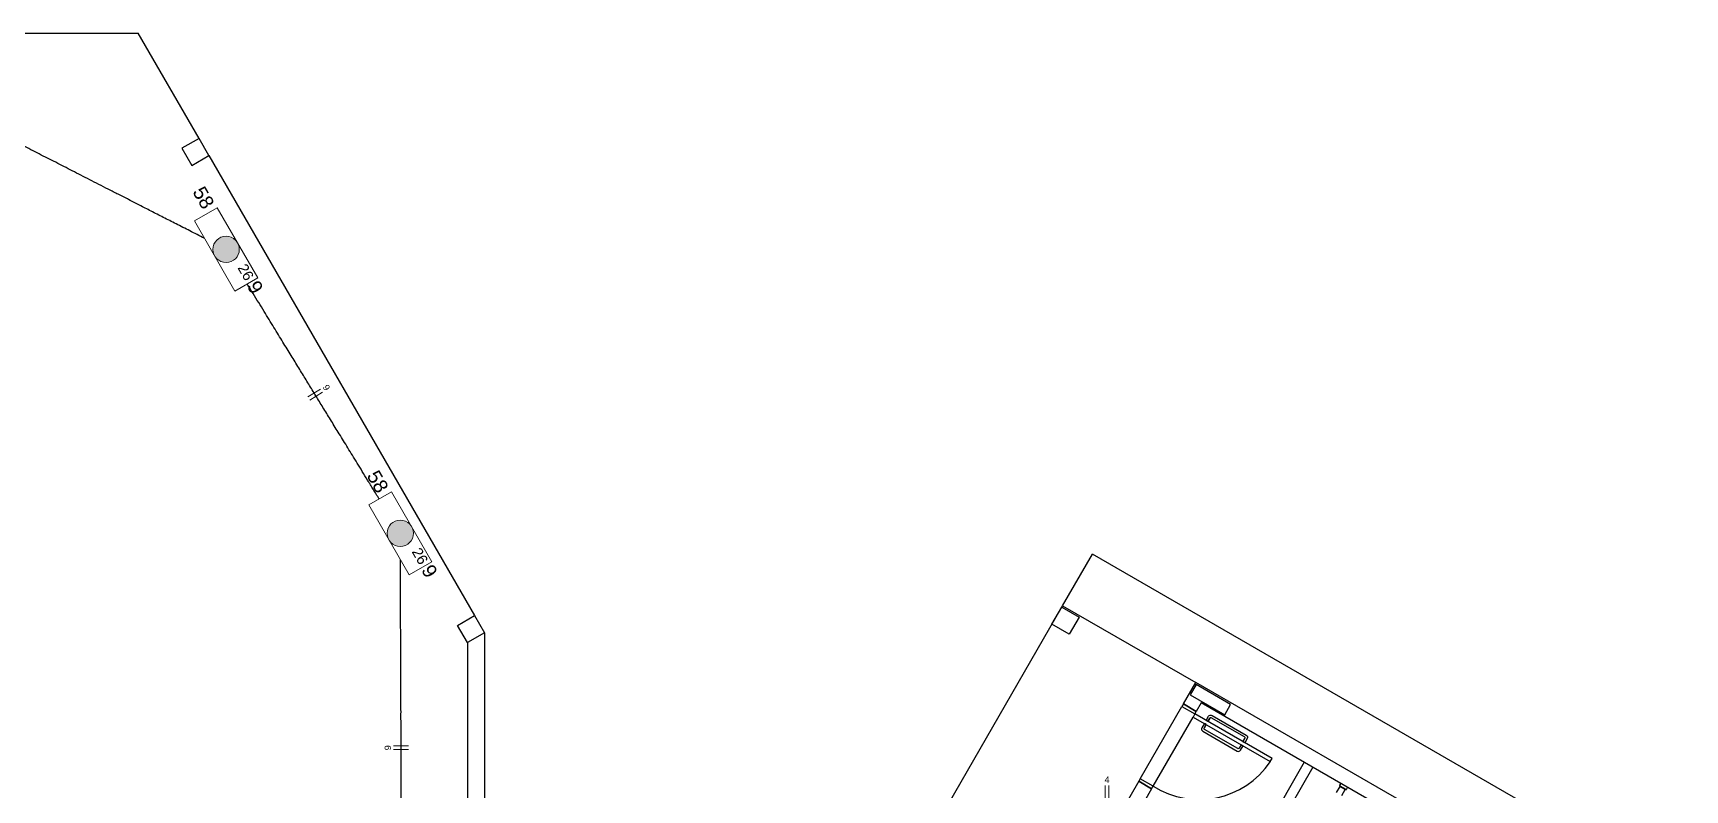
# Model space of a CAD drawing. Extents: x 210 to 779, y 61 to 241.
# Drawn here: x 491.66 to 508.33, y 197.77 to 205.41 of the extents above; entities that cross this region are included whole.
import ezdxf

# ---------------------------------------------------------------- set-up
doc = ezdxf.new("R2010")
doc.units = 0
doc.header["$LTSCALE"] = 2
for name, color, linetype in [('A-PARED', 5, 'CONTINUOUS'), ('A-PAREDE', 5, 'CONTINUOUS'), ('A-PILAR', 6, 'CONTINUOUS'), ('A-PISOS-NIVEL', 1, 'CONTINUOUS'), ('ARQ-ALV-CORTE', 5, 'CONTINUOUS'), ('ARQ-ALV-VISTA2', 2, 'CONTINUOUS'), ('ARQ-BNC-VISTA', 1, 'CONTINUOUS'), ('ARQ-ESQ-CORTE', 3, 'CONTINUOUS'), ('ARQ-ESQ-VISTA2', 1, 'CONTINUOUS')]:
    doc.layers.add(name, color=color, linetype=linetype)
for name, color, linetype, lineweight in [('EL-Condutos', 4, 'CONTINUOUS', 30), ('EL-Fios', 9, 'CONTINUOUS', 20), ('EL-Textos fios', 7, 'CONTINUOUS', 20), ('EL-Textos pontos', 5, 'CONTINUOUS', 20), ('P-SIMBOL', 5, 'CONTINUOUS', 20)]:
    doc.layers.add(name, color=color, linetype=linetype, lineweight=lineweight)
doc.styles.add('Arial', font='arial.ttf')

msp = doc.modelspace()

# ---------------------------------------------------------------- hatches: boundary and pattern name
at = {"layer": 'P-SIMBOL'}
h = msp.add_hatch(color=256, dxfattribs=at)
h.paths.add_polyline_path([(493.743, 203.222, 1), (493.478, 203.222, 1)])
h.paths.add_polyline_path([(495.5, 200.357, 1), (495.235, 200.357, 1)])

# ---------------------------------------------------------------- linework, layer by layer
at = {"layer": 'A-PARED', "color": 251}
msp.add_lwpolyline([(502.214, 199.512), (502.114, 199.339), (501.94, 199.439), (502.04, 199.612)], close=True, dxfattribs=at)
at = {"layer": 'A-PAREDE', "color": 251}
for p, q in [((503.266, 198.635), (503.391, 198.851)), ((507.506, 196.478), (503.391, 198.851)), ((503.396, 198.56), (503.266, 198.635)), ((503.396, 198.56), (503.266, 198.635)), ((503.446, 198.646), (503.396, 198.56)), ((503.446, 198.646), (503.396, 198.56)), ((507.301, 196.423), (503.446, 198.646)), ((502.817, 197.855), (502.442, 197.205)), ((502.946, 197.78), (502.572, 197.13)), ((502.946, 197.78), (502.817, 197.855)), ((502.946, 197.78), (502.817, 197.855))]:
    msp.add_line(p, q, dxfattribs=at)
for points in [[(493.165, 204.242), (493.265, 204.069), (493.438, 204.169), (493.338, 204.342)], [(496.045, 199.254), (495.945, 199.427), (496.118, 199.527), (496.218, 199.354)], [(503.743, 198.63), (503.396, 198.83), (503.336, 198.726), (503.683, 198.526)]]:
    msp.add_lwpolyline(points, close=True, dxfattribs=at)
at = {"layer": 'A-PILAR', "color": 251}
msp.add_lwpolyline([(496.045, 199.254), (495.945, 199.427), (496.118, 199.527), (496.218, 199.354)], close=True, dxfattribs=at)
at = {"layer": 'A-PISOS-NIVEL', "color": 251}
for p, q in [((491.496, 205.405), (492.724, 205.405)), ((493.338, 204.342), (492.724, 205.405)), ((493.438, 204.169), (496.118, 199.527)), ((502.048, 199.626), (502.348, 200.145)), ((508.325, 196.698), (502.348, 200.145)), ((498.913, 194.19), (502.048, 199.626)), ((502.048, 199.626), (503.391, 198.851)), ((496.218, 199.354), (496.218, 197.227)), ((496.045, 199.254), (496.045, 197.327))]:
    msp.add_line(p, q, dxfattribs=at)
at = {"layer": 'ARQ-ALV-CORTE', "color": 251}
msp.add_line((503.266, 198.635), (503.396, 198.56), dxfattribs=at)
at = {"layer": 'ARQ-ALV-VISTA2', "color": 251, "ltscale": 0.1}
for p, q in [((504.486, 198.047), (503.82, 196.892)), ((504.572, 197.997), (503.906, 196.842)), ((504.812, 197.743), (504.847, 197.803)), ((504.854, 197.834), (504.842, 197.814)), ((504.843, 197.812), (504.845, 197.81)), ((504.845, 197.81), (504.844, 197.808)), ((504.845, 197.81), (504.906, 197.775)), ((504.845, 197.805), (504.902, 197.772)), ((504.864, 197.713), (504.899, 197.773)), ((504.906, 197.775), (504.905, 197.773)), ((504.906, 197.775), (504.909, 197.774)), ((504.923, 197.794), (504.911, 197.774))]:
    msp.add_line(p, q, dxfattribs=at)
at = {"layer": 'ARQ-ALV-VISTA2', "color": 251}
for points in [[(503.381, 198.534), (503.396, 198.56), (503.266, 198.635), (503.251, 198.609)], [(504.143, 198.054), (504.161, 198.084), (503.381, 198.534), (503.364, 198.503)], [(502.946, 197.78), (502.961, 197.806), (502.832, 197.881), (502.817, 197.855)]]:
    msp.add_lwpolyline(points, close=True, dxfattribs=at)
at = {"layer": 'ARQ-ALV-VISTA2', "color": 251, "ltscale": 0.1}
for centre, start, end in [((504.844, 197.813), 150.0228, 240.0228), ((504.846, 197.807), 150.0228, 240.0228), ((504.903, 197.774), 240.0228, 330.0228), ((504.91, 197.775), 240.0228, 330.0228)]:
    msp.add_arc(centre, 0.002, start, end, dxfattribs=at)
at = {"layer": 'ARQ-BNC-VISTA', "color": 251}
for p, q in [((502.832, 197.881), (503.251, 198.609)), ((502.961, 197.806), (503.364, 198.503))]:
    msp.add_line(p, q, dxfattribs=at)
at = {"layer": 'ARQ-ESQ-CORTE', "color": 251}
for points in [[(503.514, 198.457), (503.534, 198.491), (503.514, 198.457), (503.496, 198.468), (503.521, 198.511, -0.414214), (503.555, 198.52), (503.901, 198.32, -0.414214), (503.91, 198.286), (503.885, 198.243), (503.867, 198.254), (503.887, 198.288, 0.414214), (503.883, 198.302), (503.548, 198.495, 0.414214), (503.534, 198.491)], [(503.497, 198.427), (503.477, 198.392), (503.497, 198.427), (503.478, 198.437), (503.453, 198.394, 0.414214), (503.462, 198.36), (503.809, 198.16, 0.414214), (503.843, 198.169), (503.868, 198.212), (503.849, 198.223), (503.829, 198.189, -0.414214), (503.816, 198.185), (503.48, 198.378, -0.414214), (503.477, 198.392)]]:
    msp.add_lwpolyline(points, format="xyb", dxfattribs=at)
at = {"layer": 'ARQ-ESQ-VISTA2', "color": 251, "linetype": 'Continuous'}
msp.add_arc((503.426, 198.534), 0.864, 237.4855, 326.1818, dxfattribs=at)
at = {"layer": 'EL-Condutos', "linetype": 'Continuous'}
for points in [[(493.391, 203.334), (493.245, 203.409), (493.107, 203.479), (492.977, 203.545), (492.854, 203.608), (492.738, 203.668), (492.628, 203.724), (492.523, 203.778), (492.423, 203.829), (492.328, 203.878), (492.235, 203.925), (492.146, 203.97), (492.06, 204.015), (491.975, 204.058), (491.892, 204.101), (491.809, 204.143), (491.726, 204.185), (491.643, 204.228), (491.559, 204.271), (491.473, 204.315), (491.384, 204.36), (491.293, 204.406), (491.199, 204.455), (491.1, 204.505), (490.997, 204.558), (490.888, 204.614), (490.774, 204.672), (490.653, 204.734), (490.525, 204.799), (490.39, 204.868), (490.246, 204.942)], [(495.155, 200.703), (495.095, 200.801), (495.038, 200.894), (494.985, 200.982), (494.934, 201.065), (494.885, 201.144), (494.839, 201.219), (494.795, 201.291), (494.753, 201.36), (494.712, 201.426), (494.673, 201.49), (494.635, 201.552), (494.597, 201.613), (494.561, 201.672), (494.525, 201.731), (494.489, 201.789), (494.453, 201.848), (494.417, 201.906), (494.381, 201.966), (494.344, 202.026), (494.306, 202.088), (494.267, 202.152), (494.226, 202.219), (494.184, 202.287), (494.14, 202.359), (494.093, 202.435), (494.045, 202.514), (493.994, 202.597), (493.94, 202.685), (493.883, 202.777), (493.823, 202.875)], [(495.383, 196.506), (495.383, 196.674), (495.382, 196.832), (495.381, 196.981), (495.381, 197.121), (495.38, 197.253), (495.38, 197.378), (495.379, 197.497), (495.379, 197.61), (495.378, 197.717), (495.378, 197.821), (495.378, 197.921), (495.377, 198.018), (495.377, 198.112), (495.376, 198.206), (495.376, 198.298), (495.376, 198.391), (495.375, 198.484), (495.375, 198.579), (495.374, 198.676), (495.374, 198.776), (495.374, 198.879), (495.373, 198.987), (495.373, 199.099), (495.372, 199.218), (495.372, 199.343), (495.371, 199.475), (495.371, 199.615), (495.37, 199.764), (495.369, 199.922), (495.369, 200.091)]]:
    msp.add_spline(points, degree=3, dxfattribs=at)
at = {"layer": 'EL-Fios'}
for p, q in [((494.435, 201.734), (494.563, 201.812)), ((494.455, 201.702), (494.583, 201.78)), ((495.451, 198.212), (495.301, 198.212)), ((495.451, 198.174), (495.301, 198.174)), ((502.477, 197.662), (502.477, 197.812)), ((502.515, 197.662), (502.515, 197.812))]:
    msp.add_line(p, q, dxfattribs=at)
at = {"layer": 'P-SIMBOL'}
for p, q in [((493.292, 203.509), (493.522, 203.641)), ((493.93, 202.935), (493.522, 203.641)), ((493.7, 202.802), (493.292, 203.509)), ((493.7, 202.802), (493.93, 202.935)), ((495.049, 200.644), (495.278, 200.776)), ((495.686, 200.07), (495.278, 200.776)), ((495.457, 199.937), (495.049, 200.644)), ((495.457, 199.937), (495.686, 200.07))]:
    msp.add_line(p, q, dxfattribs=at)
for centre in [(493.611, 203.222), (495.368, 200.357)]:
    msp.add_circle(centre, 0.133, dxfattribs=at)

# ---------------------------------------------------------------- texts
at = {"layer": 'EL-Textos fios', "char_height": 0.0653, "width": 0.07837, "attachment_point": 8, "line_spacing_factor": 0.798, "style": 'Arial'}
for insert, rotation in [((494.595, 201.81), 301.519), ((495.276, 198.193), 90.0002)]:
    msp.add_mtext('9', dxfattribs=dict(at, insert=insert, rotation=rotation))
at = {"layer": 'EL-Textos fios', "insert": (502.496, 197.838), "char_height": 0.0653, "width": 0.07837, "attachment_point": 8, "line_spacing_factor": 0.798, "style": 'Arial'}
msp.add_mtext('4', dxfattribs=at)
at = {"layer": 'EL-Textos pontos', "attachment_point": 9, "rotation": 299.9999, "line_spacing_factor": 0.798, "style": 'Arial'}
for s, insert, char_height, width in [('58', (493.376, 203.613), 0.1412, 0.33888), ('9', (493.87, 202.757), 0.141, 0.16944), ('58', (495.133, 200.748), 0.1412, 0.33888), ('9', (495.628, 199.892), 0.141, 0.16944)]:
    msp.add_mtext(s, dxfattribs=dict(at, insert=insert, char_height=char_height, width=width))
at = {"layer": 'P-SIMBOL', "char_height": 0.1059, "width": 0.25416, "attachment_point": 9, "rotation": 299.9999, "line_spacing_factor": 0.798, "style": 'Arial'}
for insert in [(493.804, 202.894), (495.561, 200.029)]:
    msp.add_mtext('26', dxfattribs=dict(at, insert=insert))

doc.saveas('drawing.dxf')
